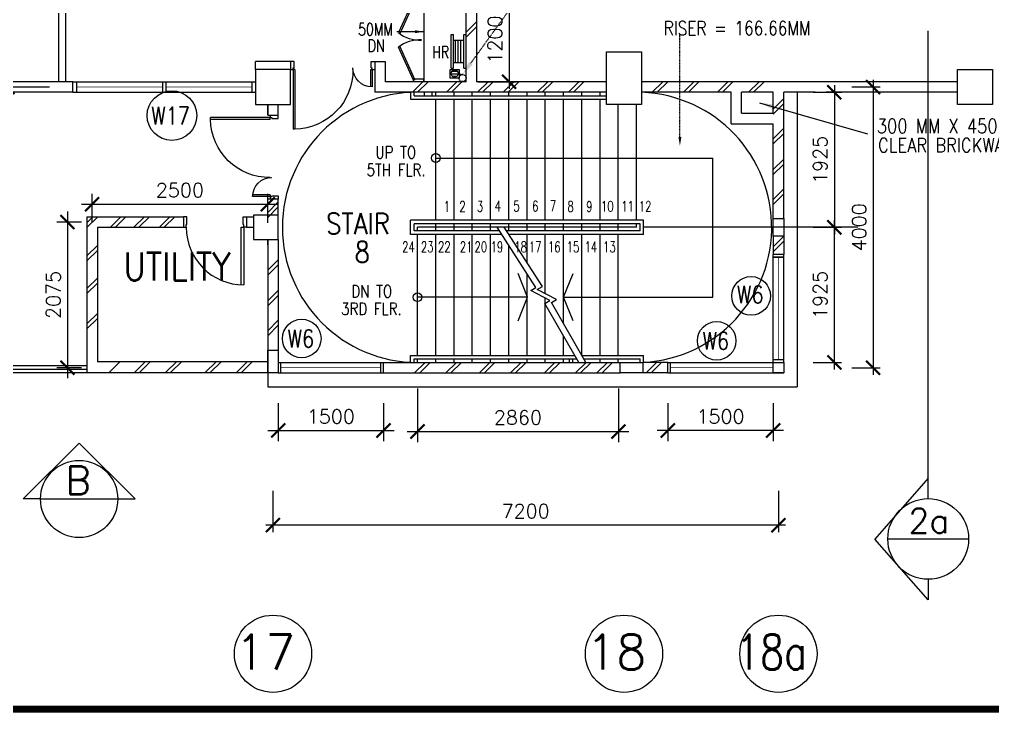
# Model space of a CAD drawing. Extents: x 2266480 to 2632177, y -858634 to -757244.
# Drawn here: x 2346908 to 2360769, y -847338 to -837462 of the extents above; entities that cross this region are included whole.
import ezdxf

# ---------------------------------------------------------------- set-up
doc = ezdxf.new("R2010")
doc.units = 0
doc.header["$LTSCALE"] = 10
doc.header["$MEASUREMENT"] = 0
doc.linetypes.add('DIVIDE', pattern=[1.25, 0.5, -0.25, 0, -0.25, 0, -0.25])
doc.layers.get('0').update_dxf_attribs({"linetype": 'CONTINUOUS'})
doc.layers.get('DEFPOINTS').update_dxf_attribs({"linetype": 'CONTINUOUS'})
for name, color, linetype in [('-FF', 240, 'CONTINUOUS'), ('AR', 7, 'CONTINUOUS'), ('AR1', 7, 'CONTINUOUS'), ('COL', 3, 'CONTINUOUS'), ('DIM', 7, 'CONTINUOUS'), ('DOOR', 5, 'CONTINUOUS'), ('DR', 7, 'CONTINUOUS'), ('extension', 1, 'CONTINUOUS'), ('FIT', 5, 'CONTINUOUS'), ('GRID-T', 7, 'CONTINUOUS'), ('H', 1, 'CONTINUOUS'), ('hatch', 7, 'CONTINUOUS'), ('partition', 7, 'CONTINUOUS'), ('PIPE', 5, 'DIVIDE'), ('PL', 5, 'CONTINUOUS'), ('rail', 1, 'CONTINUOUS'), ('SPEC', 7, 'CONTINUOUS'), ('stair', 7, 'CONTINUOUS'), ('T25', 7, 'CONTINUOUS'), ('T50', 4, 'CONTINUOUS'), ('TEX', 2, 'CONTINUOUS'), ('WALL', 2, 'CONTINUOUS'), ('WIN', 5, 'CONTINUOUS'), ('WIN-T', 7, 'CONTINUOUS'), ('WP', 50, 'DIVIDE')]:
    doc.layers.add(name, color=color, linetype=linetype)
doc.styles.add('ROMANS', font='romans')
doc.styles.get("Standard").update_dxf_attribs({"font": 'ROMANS.SHX'})
doc.dimstyles.get("Standard").update_dxf_attribs({"dimtxt": 0.18, "dimasz": 0.18, "dimexe": 0.18, "dimexo": 0.0625, "dimgap": 0.09, "dimtad": 0, "dimtih": 1, "dimtoh": 1, "dimdec": 4, "dimzin": 0, "dimdsep": 46, "dimtxsty": 'Standard', "dimcen": 0.09, "dimadec": 0, "dimazin": 0, "dimtfac": 1, "dimtdec": 4, "dimtofl": 0, "dimtmove": 0, "dimatfit": 3, "dimfxl": 1, "dimtolj": 1, "dimtzin": 0, "dimarcsym": 0})
doc.dimstyles.new('STANDARD$0', dxfattribs={"dimscale": 0, "dimtxt": 8, "dimasz": 6, "dimexe": 1, "dimexo": 1, "dimgap": 3, "dimtad": 1, "dimdec": 0, "dimlfac": -1, "dimrnd": 1, "dimzin": 0, "dimdsep": 46, "dimtxsty": 'Standard', "dimcen": 0, "dimclrd": 5, "dimclre": 250, "dimadec": 0, "dimazin": 0, "dimtfac": 1, "dimtdec": 4, "dimtofl": 0, "dimtmove": 0, "dimatfit": 3, "dimfxl": 1, "dimtolj": 1, "dimtzin": 0, "dimarcsym": 0})

# ---------------------------------------------------------------- blocks, each defined once
blk = doc.blocks.new('_ARCHTICK')
at = {"color": 0, "linetype": 'ByBlock', "const_width": 0.15}
blk.add_lwpolyline([(-0.5, -0.5), (0.5, 0.5)], dxfattribs=at)
blk = doc.blocks.new('*D170')
at = {"layer": 'DEFPOINTS', "color": 0, "transparency": 16777216}
for p in [(2358664, -838424), (2358664, -842424), (2359068, -842424)]:
    blk.add_point(p, dxfattribs=at)
at = {"layer": 'DIM', "color": 7, "lineweight": -2, "transparency": 16777216}
for p, q in [((2358764, -838424), (2359168, -838424)), ((2359068, -838324), (2359068, -842524)), ((2358764, -842424), (2359168, -842424))]:
    blk.add_line(p, q, dxfattribs=at)
at = {"layer": 'DIM', "color": 7, "lineweight": -2, "transparency": 16777216, "xscale": 200, "yscale": 200, "zscale": 200}
for p, rotation in [((2359068, -838424), 90), ((2359068, -842424), 270)]:
    blk.add_blockref('_ARCHTICK', p, dxfattribs=dict(at, rotation=rotation))
at = {"layer": 'DIM', "color": 7, "transparency": 16777216, "insert": (2358868, -840424), "char_height": 200, "attachment_point": 5, "rotation": 90, "style": 'ROMANS'}
blk.add_mtext('\\A1;4000', dxfattribs=at)
blk = doc.blocks.new('*D171')
at = {"layer": 'DEFPOINTS', "color": 0, "transparency": 16777216}
for p in [(2358112, -838499), (2358112, -840424), (2358516, -840424)]:
    blk.add_point(p, dxfattribs=at)
at = {"layer": 'DIM', "color": 7, "lineweight": -2, "transparency": 16777216}
for p, q in [((2358516, -838399), (2358516, -840524)), ((2358212, -838499), (2358616, -838499)), ((2358212, -840424), (2358616, -840424))]:
    blk.add_line(p, q, dxfattribs=at)
at = {"layer": 'DIM', "color": 7, "lineweight": -2, "transparency": 16777216, "xscale": 200, "yscale": 200, "zscale": 200}
for p, rotation in [((2358516, -838499), 90), ((2358516, -840424), 270)]:
    blk.add_blockref('_ARCHTICK', p, dxfattribs=dict(at, rotation=rotation))
at = {"layer": 'DIM', "color": 7, "transparency": 16777216, "insert": (2358316, -839462), "char_height": 200, "attachment_point": 5, "rotation": 90, "style": 'ROMANS'}
blk.add_mtext('\\A1;1925', dxfattribs=at)
blk = doc.blocks.new('*D172')
at = {"layer": 'DEFPOINTS', "color": 0, "transparency": 16777216}
for p in [(2358112, -840424), (2358516, -840424), (2358112, -842349)]:
    blk.add_point(p, dxfattribs=at)
at = {"layer": 'DIM', "color": 7, "lineweight": -2, "transparency": 16777216}
for p, q in [((2358516, -842449), (2358516, -840324)), ((2358212, -840424), (2358616, -840424)), ((2358212, -842349), (2358616, -842349))]:
    blk.add_line(p, q, dxfattribs=at)
at = {"layer": 'DIM', "color": 7, "lineweight": -2, "transparency": 16777216, "xscale": 200, "yscale": 200, "zscale": 200}
for p, rotation in [((2358516, -840424), 90), ((2358516, -842349), 270)]:
    blk.add_blockref('_ARCHTICK', p, dxfattribs=dict(at, rotation=rotation))
at = {"layer": 'DIM', "color": 7, "transparency": 16777216, "insert": (2358316, -841387), "char_height": 200, "attachment_point": 5, "rotation": 90, "style": 'ROMANS'}
blk.add_mtext('\\A1;1925', dxfattribs=at)
blk = doc.blocks.new('*D173')
at = {"layer": 'DEFPOINTS', "color": 0, "transparency": 16777216}
for p in [(2350519, -844077), (2357719, -844077), (2350519, -844668)]:
    blk.add_point(p, dxfattribs=at)
at = {"layer": 'DIM', "color": 7, "lineweight": -2, "transparency": 16777216}
for p, q in [((2350519, -844177), (2350519, -844768)), ((2357719, -844177), (2357719, -844768)), ((2357819, -844668), (2350419, -844668))]:
    blk.add_line(p, q, dxfattribs=at)
at = {"layer": 'DIM', "color": 7, "lineweight": -2, "transparency": 16777216, "xscale": 200, "yscale": 200, "zscale": 200}
for p, rotation in [((2350519, -844668), 180.0000000117561), ((2357719, -844668), 1.175611608061899e-08)]:
    blk.add_blockref('_ARCHTICK', p, dxfattribs=dict(at, rotation=rotation))
at = {"layer": 'DIM', "color": 7, "transparency": 16777216, "insert": (2354119, -844468), "char_height": 200, "attachment_point": 5, "rotation": 0, "style": 'ROMANS'}
blk.add_mtext('\\A1;7200', dxfattribs=at)
blk = doc.blocks.new('*D174')
at = {"layer": 'DEFPOINTS', "color": 0, "transparency": 16777216}
for p in [(2353342, -837149), (2353342, -838349), (2353882, -838349)]:
    blk.add_point(p, dxfattribs=at)
at = {"layer": 'DIM', "color": 7, "lineweight": -2, "transparency": 16777216}
for p, q in [((2353882, -837049), (2353882, -838449)), ((2353442, -837149), (2353982, -837149)), ((2353442, -838349), (2353982, -838349))]:
    blk.add_line(p, q, dxfattribs=at)
at = {"layer": 'DIM', "color": 7, "lineweight": -2, "transparency": 16777216, "xscale": 200, "yscale": 200, "zscale": 200}
for p, rotation in [((2353882, -837149), 90), ((2353882, -838349), 270)]:
    blk.add_blockref('_ARCHTICK', p, dxfattribs=dict(at, rotation=rotation))
at = {"layer": 'DIM', "color": 7, "transparency": 16777216, "insert": (2353682, -837749), "char_height": 200, "attachment_point": 5, "rotation": 90, "style": 'ROMANS'}
blk.add_mtext('\\A1;1200', dxfattribs=at)
blk = doc.blocks.new('D1200')
at = {"layer": 'DR', "color": 7}
for p, q in [((37, 115), (37, 965)), ((62, 115), (62, 965)), ((1138, 115), (1138, 364)), ((1163, 115), (1163, 365)), ((0, 115), (37, 115)), ((37, 115), (37, 90)), ((62, 115), (37, 115)), ((37, 90), (50, 90)), ((50, 90), (50, 0)), ((1138, 115), (1163, 115)), ((1150, 90), (1150, 0)), ((1150, 90), (1163, 90)), ((1163, 115), (1163, 90)), ((1163, 115), (1200, 115))]:
    blk.add_line(p, q, dxfattribs=at)
blk.add_arc((1163, 90), 275, 90, 180, dxfattribs=at)
at = {"layer": 'WIN', "color": 7}
for p, q in [((62, 965), (37, 965)), ((62, 965), (62, 965)), ((50, 0), (0, 0)), ((1150, 0), (1200, 0))]:
    blk.add_line(p, q, dxfattribs=at)
blk.add_arc((50, 125), 840, 359.3227, 89.147, dxfattribs=at)
blk = doc.blocks.new('*D183')
at = {"layer": 'DEFPOINTS', "color": 0, "transparency": 16777216}
for p in [(2352579, -842571), (2355439, -842571), (2355439, -843334)]:
    blk.add_point(p, dxfattribs=at)
at = {"layer": 'DIM', "color": 7, "lineweight": -2, "transparency": 16777216}
for p, q in [((2352579, -842721), (2352579, -843484)), ((2355439, -842721), (2355439, -843484)), ((2352429, -843334), (2355589, -843334))]:
    blk.add_line(p, q, dxfattribs=at)
at = {"layer": 'DIM', "color": 7, "lineweight": -2, "transparency": 16777216, "xscale": 200, "yscale": 200, "zscale": 200, "rotation": 180}
blk.add_blockref('_ARCHTICK', (2352579, -843334), dxfattribs=at)
at = {"layer": 'DIM', "color": 7, "lineweight": -2, "transparency": 16777216, "xscale": 200, "yscale": 200, "zscale": 200}
blk.add_blockref('_ARCHTICK', (2355439, -843334), dxfattribs=at)
at = {"layer": 'DIM', "color": 7, "transparency": 16777216, "insert": (2354009, -843134), "char_height": 200, "attachment_point": 5, "style": 'ROMANS'}
blk.add_mtext('\\A1;2860', dxfattribs=at)
blk = doc.blocks.new('*D184')
at = {"layer": 'DEFPOINTS', "color": 0, "transparency": 16777216}
for p in [(2350594, -842778), (2352094, -842778), (2352094, -843319)]:
    blk.add_point(p, dxfattribs=at)
at = {"layer": 'WIN', "color": 7, "lineweight": -2, "transparency": 16777216}
for p, q in [((2350594, -842928), (2350594, -843469)), ((2352094, -842928), (2352094, -843469)), ((2350444, -843319), (2352244, -843319))]:
    blk.add_line(p, q, dxfattribs=at)
at = {"layer": 'WIN', "color": 7, "lineweight": -2, "transparency": 16777216, "xscale": 200, "yscale": 200, "zscale": 200, "rotation": 180}
blk.add_blockref('_ARCHTICK', (2350594, -843319), dxfattribs=at)
at = {"layer": 'WIN', "color": 7, "lineweight": -2, "transparency": 16777216, "xscale": 200, "yscale": 200, "zscale": 200}
blk.add_blockref('_ARCHTICK', (2352094, -843319), dxfattribs=at)
at = {"layer": 'WIN', "color": 7, "transparency": 16777216, "insert": (2351344, -843119), "char_height": 200, "attachment_point": 5, "style": 'ROMANS'}
blk.add_mtext('\\A1;1500', dxfattribs=at)
blk = doc.blocks.new('*D185')
at = {"layer": 'DEFPOINTS', "color": 0, "transparency": 16777216}
for p in [(2356144, -842778), (2357644, -842778), (2356144, -843319)]:
    blk.add_point(p, dxfattribs=at)
at = {"layer": 'WIN', "color": 7, "lineweight": -2, "transparency": 16777216}
for p, q in [((2356144, -842928), (2356144, -843469)), ((2357644, -842928), (2357644, -843469)), ((2357794, -843319), (2355994, -843319))]:
    blk.add_line(p, q, dxfattribs=at)
at = {"layer": 'WIN', "color": 7, "lineweight": -2, "transparency": 16777216, "xscale": 200, "yscale": 200, "zscale": 200, "rotation": 180}
blk.add_blockref('_ARCHTICK', (2356144, -843319), dxfattribs=at)
at = {"layer": 'WIN', "color": 7, "lineweight": -2, "transparency": 16777216, "xscale": 200, "yscale": 200, "zscale": 200}
blk.add_blockref('_ARCHTICK', (2357644, -843319), dxfattribs=at)
at = {"layer": 'WIN', "color": 7, "transparency": 16777216, "insert": (2356894, -843119), "char_height": 200, "attachment_point": 5, "style": 'ROMANS'}
blk.add_mtext('\\A1;1500', dxfattribs=at)
blk = doc.blocks.new('*D495')
at = {"layer": 'DEFPOINTS', "color": 0, "transparency": 16777216}
for p in [(2350444, -840096), (2347944, -840512), (2350444, -840512)]:
    blk.add_point(p, dxfattribs=at)
at = {"layer": 'DIM', "color": 7, "lineweight": -2, "transparency": 16777216}
for p, q in [((2347944, -840362), (2347944, -839946)), ((2350444, -840362), (2350444, -839946)), ((2347794, -840096), (2350594, -840096))]:
    blk.add_line(p, q, dxfattribs=at)
at = {"layer": 'DIM', "color": 7, "lineweight": -2, "transparency": 16777216, "xscale": 200, "yscale": 200, "zscale": 200, "rotation": 180}
blk.add_blockref('_ARCHTICK', (2347944, -840096), dxfattribs=at)
at = {"layer": 'DIM', "color": 7, "lineweight": -2, "transparency": 16777216, "xscale": 200, "yscale": 200, "zscale": 200}
blk.add_blockref('_ARCHTICK', (2350444, -840096), dxfattribs=at)
at = {"layer": 'DIM', "color": 7, "transparency": 16777216, "insert": (2349194, -839896), "char_height": 200, "attachment_point": 5, "style": 'ROMANS'}
blk.add_mtext('\\A1;2500', dxfattribs=at)
blk = doc.blocks.new('*D496')
at = {"layer": 'DEFPOINTS', "color": 0, "transparency": 16777216}
for p in [(2347944, -840349), (2347591, -842424), (2347944, -842424)]:
    blk.add_point(p, dxfattribs=at)
at = {"layer": 'DIM', "color": 7, "lineweight": -2, "transparency": 16777216}
for p, q in [((2347591, -840199), (2347591, -842574)), ((2347794, -840349), (2347441, -840349)), ((2347794, -842424), (2347441, -842424))]:
    blk.add_line(p, q, dxfattribs=at)
at = {"layer": 'DIM', "color": 7, "lineweight": -2, "transparency": 16777216, "xscale": 200, "yscale": 200, "zscale": 200}
for p, rotation in [((2347591, -840349), 90), ((2347591, -842424), 270)]:
    blk.add_blockref('_ARCHTICK', p, dxfattribs=dict(at, rotation=rotation))
at = {"layer": 'DIM', "color": 7, "transparency": 16777216, "insert": (2347391, -841387), "char_height": 200, "attachment_point": 5, "rotation": 90, "style": 'ROMANS'}
blk.add_mtext('\\A1;2075', dxfattribs=at)
blk = doc.blocks.new('DR-900-B')
at = {"layer": 'DR'}
for p, q in [((0, 900), (-150, 900)), ((-150, 900), (-150, 860)), ((-150, 860), (-110, 860)), ((-110, 860), (-110, 850)), ((-110, 850), (0, 850)), ((0, 850), (0, 900)), ((-150, 40), (-970, 40)), ((-969, 80), (-150, 80)), ((-150, 80), (-150, 40)), ((-150, 40), (-110, 40)), ((-150, 0), (-150, 40)), ((0, 0), (-150, 0)), ((-110, 50), (0, 50)), ((-110, 40), (-110, 50)), ((0, 50), (0, 0))]:
    blk.add_line(p, q, dxfattribs=at)
blk.add_arc((-150, 40), 820, 90, 180, dxfattribs=at)
blk = doc.blocks.new('100FT')
at = {"layer": 'PIPE', "linetype": 'Continuous'}
blk.add_circle((0, 0), 50, dxfattribs=at)
at = {"layer": 'WP', "linetype": 'Continuous'}
for p, q in [((-37, 34), (37, 34)), ((-50, -3), (50, -3)), ((-34, -37), (34, -37))]:
    blk.add_line(p, q, dxfattribs=at)
blk = doc.blocks.new('A$C7CE3714C')
at = {"layer": 'FIT'}
blk.add_lwpolyline([(0, 0), (126, 0), (126, 126), (0, 126)], close=True, dxfattribs=at)
at = {"layer": 'FIT', "xscale": -1}
blk.add_blockref('100FT', (63, 66), dxfattribs=at)
blk = doc.blocks.new('*D567')
at = {"layer": 'DEFPOINTS', "color": 0, "transparency": 16777216}
for p in [(2347488, -835924), (2346738, -838425), (2347488, -838425)]:
    blk.add_point(p, dxfattribs=at)
at = {"layer": 'partition', "color": 7, "lineweight": -2, "transparency": 16777216}
for p, q in [((2346738, -835774), (2346738, -838575)), ((2347338, -835924), (2346588, -835924)), ((2347338, -838425), (2346588, -838425))]:
    blk.add_line(p, q, dxfattribs=at)
at = {"layer": 'partition', "color": 7, "lineweight": -2, "transparency": 16777216, "xscale": 200, "yscale": 200, "zscale": 200}
for p, rotation in [((2346738, -835924), 90), ((2346738, -838425), 270)]:
    blk.add_blockref('_ARCHTICK', p, dxfattribs=dict(at, rotation=rotation))
at = {"layer": 'partition', "color": 7, "transparency": 16777216, "insert": (2346538, -837175), "char_height": 200, "attachment_point": 5, "rotation": 90, "style": 'ROMANS'}
blk.add_mtext('\\A1;2500', dxfattribs=at)

msp = doc.modelspace()

# ---------------------------------------------------------------- linework, layer by layer
at = {"layer": '-FF', "color": 0}
msp.add_line((2352669.4, -837154.1), (2352669.4, -838349.1), dxfattribs=at)
at = {"color": 0}
msp.add_line((2347944.4, -842499.1), (2345326.4, -842499.1), dxfattribs=at)
at = {"layer": 'AR', "color": 0}
for p, q in [((2359853, -843993.8), (2359853, -837623.6)), ((2346961.6, -844294.6), (2347758.5, -843497.7)), ((2348555.5, -844294.6), (2347758.5, -843497.7)), ((2359853, -843999), (2359090.7, -844866.5)), ((2359853, -844288.9), (2359853, -843999)), ((2347208.5, -844294.6), (2346961.6, -844294.6)), ((2347208.5, -844294.6), (2348308.5, -844294.6)), ((2348308.5, -844294.6), (2348555.5, -844294.6)), ((2359853, -845734), (2359090.7, -844866.5)), ((2359278, -844863.9), (2360428, -844863.9)), ((2359853, -845438.9), (2359853, -845734))]:
    msp.add_line(p, q, dxfattribs=at)
for centre, radius in [((2347758.5, -844294.6), 550), ((2359853, -844863.9), 575)]:
    msp.add_circle(centre, radius, dxfattribs=at)
at = {"layer": 'COL', "color": 0}
for p, q in [((2355269.4, -838674.1), (2355269.4, -838174.1)), ((2355769.4, -838174.1), (2355769.4, -838674.1)), ((2355769.4, -838674.1), (2355269.4, -838674.1))]:
    msp.add_line(p, q, dxfattribs=at)
for points in [[(2355769.4, -837924.1), (2355769.4, -838674.1), (2355269.4, -838674.1), (2355269.4, -837924.1)], [(2350769.4, -838174.1), (2350269.4, -838174.1), (2350269.4, -838674.1), (2350769.4, -838674.1)], [(2350769.4, -838174.1), (2350269.4, -838174.1), (2350269.4, -838674.1), (2350769.4, -838674.1)], [(2360269.4, -838174.1), (2360769.4, -838174.1), (2360769.4, -838674.1), (2360269.4, -838674.1)], [(2350594.4, -840249.1), (2350244.4, -840249.1), (2350244.4, -840599.1), (2350594.4, -840599.1)], [(2350594.4, -840249.1), (2350244.4, -840249.1), (2350244.4, -840599.1), (2350594.4, -840599.1)], [(2357644.4, -840299.1), (2357794.4, -840299.1), (2357794.4, -840549.1), (2357644.4, -840549.1)], [(2350444.4, -842174.1), (2350594.4, -842174.1), (2350594.4, -842499.1), (2350444.4, -842499.1)], [(2355463.6, -842499.1), (2355463.6, -842349.1), (2355788.6, -842349.1), (2355788.6, -842499.1)]]:
    msp.add_lwpolyline(points, close=True, dxfattribs=at)
at = {"layer": 'DIM', "color": 0}
for p, q in [((2353057.1, -837676.4), (2353089.1, -837676.4)), ((2353089.1, -837756.4), (2353237.4, -837756.4)), ((2353237.4, -837676.4), (2353269.4, -837676.4)), ((2353057.1, -838156.4), (2353089.1, -838156.4)), ((2353089.1, -838076.4), (2353237.4, -838076.4)), ((2353237.4, -838156.4), (2353269.4, -838156.4))]:
    msp.add_line(p, q, dxfattribs=at)
at = {"layer": 'DOOR', "color": 0}
for p, q in [((2352519.4, -837179.1), (2352306.1, -837650.1)), ((2352540.2, -837193), (2352326.3, -837665)), ((2352519.4, -838329.1), (2352306.1, -837858.2)), ((2352540.2, -838315.3), (2352326.3, -837843.3)), ((2352540.2, -838305.2), (2352519.4, -838319.1)), ((2352519.4, -838319.1), (2352544.4, -838319.1)), ((2352519.4, -838344.1), (2352519.4, -838319.1)), ((2352544.4, -838319.1), (2352544.4, -838306.1)), ((2352544.4, -838306.1), (2352669.4, -838306.1)), ((2352669.4, -838344.1), (2352669.4, -838306.1))]:
    msp.add_line(p, q, dxfattribs=at)
for centre, start, end in [((2352613.1, -837256.8), 232.03455, 272.4491), ((2352613.1, -838251.5), 87.5509, 127.96545)]:
    msp.add_arc(centre, 499, start, end, dxfattribs=at)
at = {"layer": 'DR', "color": 0}
msp.add_line((2352669.4, -837636.5), (2352285, -837636.5), dxfattribs=at)
at = {"layer": 'extension', "color": 0}
for p, q in [((2357988.6, -838499.1), (2357988.6, -842699.1)), ((2350444.4, -842499.1), (2350444.4, -842699.1)), ((2350444.4, -842699.1), (2357988.6, -842699.1))]:
    msp.add_line(p, q, dxfattribs=at)
at = {"layer": 'GRID-T', "color": 0}
for centre in [(2350519.4, -846500.7), (2355519.4, -846500.7), (2357719.4, -846500.7)]:
    msp.add_circle(centre, 550, dxfattribs=at)
at = {"layer": 'H', "color": 0}
for p, q in [((2350594.4, -840063.1), (2350444.4, -840213.1)), ((2350594.4, -840133.8), (2350444.4, -840283.8)), ((2347953.6, -840274.1), (2347869.4, -840358.3)), ((2348024.3, -840274.1), (2347874.3, -840424.1)), ((2348354.5, -840274.1), (2348204.5, -840424.1)), ((2348425.2, -840274.1), (2348275.2, -840424.1)), ((2348689.6, -840274.1), (2348539.6, -840424.1)), ((2348760.3, -840274.1), (2348610.3, -840424.1)), ((2349051.1, -840274.1), (2348901.1, -840424.1)), ((2349121.8, -840274.1), (2348971.8, -840424.1)), ((2348019.4, -840681.4), (2347869.4, -840831.4)), ((2348019.4, -840752.1), (2347869.4, -840902.1)), ((2348019.4, -841147.7), (2347869.4, -841297.7)), ((2348019.4, -841218.4), (2347869.4, -841368.4)), ((2348019.4, -841650.4), (2347869.4, -841800.4)), ((2348019.4, -841721.1), (2347869.4, -841871.1))]:
    msp.add_line(p, q, dxfattribs=at)
at = {"layer": 'hatch', "color": 0}
for p, q in [((2353269.4, -837644.1), (2353419.4, -837494.1)), ((2353269.4, -837715.7), (2353419.4, -837565.7)), ((2352506.2, -838499.1), (2352656.2, -838349.1)), ((2352577.9, -838499.1), (2352727.9, -838349.1)), ((2352989.4, -838499.1), (2353139.4, -838349.1)), ((2353061, -838499.1), (2353211, -838349.1)), ((2353433.2, -838499.1), (2353583.2, -838349.1)), ((2353504.9, -838499.1), (2353654.9, -838349.1)), ((2353799.8, -838499.1), (2353949.8, -838349.1)), ((2353871.4, -838499.1), (2354021.4, -838349.1)), ((2354282.9, -838499.1), (2354432.9, -838349.1)), ((2354354.6, -838499.1), (2354504.6, -838349.1)), ((2354726.8, -838499.1), (2354876.8, -838349.1)), ((2354798.4, -838499.1), (2354948.4, -838349.1)), ((2355922.5, -838499.1), (2356072.5, -838349.1)), ((2355994.1, -838499.1), (2356144.1, -838349.1)), ((2356366.3, -838499.1), (2356516.3, -838349.1)), ((2356437.9, -838499.1), (2356587.9, -838349.1)), ((2356849.5, -838499.1), (2356999.5, -838349.1)), ((2356921.1, -838499.1), (2357071.1, -838349.1)), ((2357293.3, -838499.1), (2357443.3, -838349.1)), ((2357364.9, -838499.1), (2357514.9, -838349.1)), ((2357644.4, -838738.5), (2357794.4, -838588.5)), ((2357644.4, -838810.1), (2357794.4, -838660.1)), ((2357644.4, -839163.5), (2357794.4, -839013.5)), ((2357644.4, -839235.1), (2357794.4, -839085.1)), ((2357644.4, -839601.1), (2357794.4, -839451.1)), ((2357644.4, -839672.7), (2357794.4, -839522.7)), ((2357644.4, -840026.1), (2357794.4, -839876.1)), ((2357644.4, -840097.7), (2357794.4, -839947.7)), ((2357644.4, -840701.5), (2357794.4, -840551.5)), ((2357644.4, -840773.1), (2357794.4, -840623.1)), ((2350444.4, -841035.8), (2350594.4, -840885.8)), ((2350444.4, -841107.5), (2350594.4, -840957.5)), ((2350444.4, -841473.5), (2350594.4, -841323.5)), ((2350444.4, -841545.1), (2350594.4, -841395.1)), ((2350444.4, -841898.5), (2350594.4, -841748.5)), ((2350444.4, -841970.1), (2350594.4, -841820.1)), ((2348188.6, -842489.1), (2348338.6, -842339.1)), ((2348549.9, -842489.1), (2348699.9, -842339.1)), ((2348621.6, -842489.1), (2348771.6, -842339.1)), ((2348993.8, -842489.1), (2349143.8, -842339.1)), ((2349065.4, -842489.1), (2349215.4, -842339.1)), ((2349559.8, -842489.1), (2349709.8, -842339.1)), ((2349631.4, -842489.1), (2349781.4, -842339.1)), ((2350003.6, -842489.1), (2350153.6, -842339.1)), ((2350075.2, -842489.1), (2350225.2, -842339.1)), ((2352537.7, -842499.1), (2352687.7, -842349.1)), ((2352609.4, -842499.1), (2352759.4, -842349.1)), ((2352981.6, -842499.1), (2353131.6, -842349.1)), ((2353053.2, -842499.1), (2353203.2, -842349.1)), ((2353459.7, -842499.1), (2353609.7, -842349.1)), ((2353531.4, -842499.1), (2353681.4, -842349.1)), ((2353903.6, -842499.1), (2354053.6, -842349.1)), ((2353975.2, -842499.1), (2354125.2, -842349.1)), ((2354386.7, -842499.1), (2354536.7, -842349.1)), ((2354458.4, -842499.1), (2354608.4, -842349.1)), ((2354830.6, -842499.1), (2354980.6, -842349.1)), ((2354902.2, -842499.1), (2355052.2, -842349.1)), ((2355134.7, -842499.1), (2355284.7, -842349.1)), ((2355206.4, -842499.1), (2355356.4, -842349.1)), ((2355834.5, -842499.1), (2355984.5, -842349.1)), ((2355906.2, -842499.1), (2356056.2, -842349.1))]:
    msp.add_line(p, q, dxfattribs=at)
msp.add_solid([(2352544.4, -837657.3), (2352544.4, -837615.7), (2352669.4, -837636.5)], dxfattribs=at)
at = {"layer": 'partition', "color": 0}
for p, q in [((2347469.4, -838349.1), (2347469.4, -837022.2)), ((2347569.4, -838349.1), (2347569.4, -837022.2)), ((2347669.4, -838499.1), (2347669.4, -838349.1))]:
    msp.add_line(p, q, dxfattribs=at)
at = {"layer": 'PL', "color": 0, "ltscale": 2, "const_width": 100}
msp.add_lwpolyline([(2337081.9, -847288.2), (2408097.1, -847288.2), (2408097.1, -757293.9), (2337081.9, -757293.9)], close=True, dxfattribs=at)
at = {"layer": 'rail', "color": 0}
for p, q in [((2347869.4, -842449.1), (2345394.4, -842449.1)), ((2347869.4, -842399.1), (2345444.4, -842399.1))]:
    msp.add_line(p, q, dxfattribs=at)
at = {"layer": 'stair', "color": 0}
for p, q in [((2352478.6, -838499.1), (2352478.6, -838599.1)), ((2352528.6, -838549.1), (2352528.6, -838499.1)), ((2352528.6, -838549.1), (2355269.4, -838549.1)), ((2352678.6, -838549.1), (2352678.6, -838499.1)), ((2352789.4, -838549.1), (2352789.4, -838499.1)), ((2352789.4, -838549.1), (2355269.4, -838549.1)), ((2352838.6, -838549.1), (2352838.6, -838499.1)), ((2353098.6, -838549.1), (2353098.6, -838499.1)), ((2353358.6, -838549.1), (2353358.6, -838499.1)), ((2353618.6, -838549.1), (2353618.6, -838499.1)), ((2353878.6, -838549.1), (2353878.6, -838499.1)), ((2354138.6, -838549.1), (2354138.6, -838499.1)), ((2354398.6, -838549.1), (2354398.6, -838499.1)), ((2354658.6, -838549.1), (2354658.6, -838499.1)), ((2354918.6, -838549.1), (2354918.6, -838499.1)), ((2355178.6, -838549.1), (2355178.6, -838499.1)), ((2352478.6, -838599.1), (2355269.4, -838599.1)), ((2352838.6, -840324.1), (2352838.6, -838599.1)), ((2353098.6, -840324.1), (2353098.6, -838599.1)), ((2353358.6, -840324.1), (2353358.6, -838599.1)), ((2353618.6, -840324.1), (2353618.6, -838599.1)), ((2353878.6, -840324.1), (2353878.6, -838599.1)), ((2354138.6, -840324.1), (2354138.6, -838599.1)), ((2354398.6, -840324.1), (2354398.6, -838599.1)), ((2354658.6, -840324.1), (2354658.6, -838599.1)), ((2354918.6, -840324.1), (2354918.6, -838599.1)), ((2355178.6, -840324.1), (2355178.6, -838599.1)), ((2355438.6, -840324.1), (2355438.6, -838674.1)), ((2355698.6, -840324.1), (2355698.6, -838674.1)), ((2352838.6, -839436.6), (2356786.2, -839436.6)), ((2356786.2, -841420.7), (2356786.2, -839436.6)), ((2355798.6, -840324.1), (2352478.6, -840324.1)), ((2352478.6, -840524.1), (2352478.6, -840324.1)), ((2355748.6, -840374.1), (2352528.6, -840374.1)), ((2352528.6, -840474.1), (2352528.6, -840374.1)), ((2352838.6, -840424.1), (2352838.6, -840374.1)), ((2353098.6, -840424.1), (2353098.6, -840374.1)), ((2353358.6, -840424.1), (2353358.6, -840374.1)), ((2353358.6, -840424.1), (2353358.6, -840374.1)), ((2353618.6, -840424.1), (2353618.6, -840374.1)), ((2353618.6, -840424.1), (2353618.6, -840374.1)), ((2353878.6, -840474.1), (2353878.6, -840374.1)), ((2354138.6, -840424.1), (2354138.6, -840374.1)), ((2354398.6, -840424.1), (2354398.6, -840374.1)), ((2354658.6, -840424.1), (2354658.6, -840374.1)), ((2354918.6, -840424.1), (2354918.6, -840374.1)), ((2355178.6, -840424.1), (2355178.6, -840374.1)), ((2355438.6, -840424.1), (2355438.6, -840374.1)), ((2355698.6, -840424.1), (2355698.6, -840374.1)), ((2355748.6, -840474.1), (2355748.6, -840374.1)), ((2355798.6, -840524.1), (2355798.6, -840324.1)), ((2353780.7, -840524.1), (2352478.6, -840524.1)), ((2353748.8, -840474.1), (2352528.6, -840474.1)), ((2355698.6, -840424.1), (2352578.6, -840424.1)), ((2352578.6, -840474.1), (2352578.6, -840424.1)), ((2352578.6, -842249.1), (2352578.6, -840524.1)), ((2352838.6, -840474.1), (2352838.6, -840424.1)), ((2352838.6, -842249.1), (2352838.6, -840524.1)), ((2353098.6, -840474.1), (2353098.6, -840424.1)), ((2353098.6, -842249.1), (2353098.6, -840524.1)), ((2353358.6, -840474.1), (2353358.6, -840424.1)), ((2353358.6, -842249.1), (2353358.6, -840524.1)), ((2353618.6, -840474.1), (2353618.6, -840424.1)), ((2353618.6, -842249.1), (2353618.6, -840524.1)), ((2355748.6, -840474.1), (2353849.4, -840474.1)), ((2353874.4, -840474.1), (2353876.4, -840474.1)), ((2355798.6, -840524.1), (2353881.3, -840524.1)), ((2355798.6, -840524.1), (2353881.3, -840524.1)), ((2355698.6, -840424.1), (2353899.3, -840424.1)), ((2354138.6, -840474.1), (2354138.6, -840424.1)), ((2354138.6, -840474.1), (2354138.6, -840428.5)), ((2354138.6, -840926.8), (2354138.6, -840524.1)), ((2354398.6, -840474.1), (2354398.6, -840424.1)), ((2354398.6, -840474.1), (2354398.6, -840424.1)), ((2354398.6, -841369.1), (2354398.6, -840524.1)), ((2354658.6, -840474.1), (2354658.6, -840424.1)), ((2354658.6, -840474.1), (2354658.6, -840424.1)), ((2354658.6, -841796.3), (2354658.6, -840524.1)), ((2354918.6, -840474.1), (2354918.6, -840424.1)), ((2354918.6, -840474.1), (2354918.6, -840424.1)), ((2354918.6, -842249.1), (2354918.6, -840524.1)), ((2355178.6, -840474.1), (2355178.6, -840424.1)), ((2355178.6, -840474.1), (2355178.6, -840424.1)), ((2355178.6, -842249.1), (2355178.6, -840524.1)), ((2355438.6, -840474.1), (2355438.6, -840424.1)), ((2355438.6, -840474.1), (2355438.6, -840424.1)), ((2355438.6, -842249.1), (2355438.6, -840524.1)), ((2358852.4, -840424.1), (2355798.6, -840424.1)), ((2353878.6, -842249.1), (2353878.6, -840677.7)), ((2354138.6, -842249.1), (2354138.6, -841085.2)), ((2354147, -841420.7), (2352578.6, -841420.7)), ((2354398.6, -842249.1), (2354398.6, -841431.2)), ((2354658.6, -841420.7), (2356786.2, -841420.7)), ((2354658.6, -842249.1), (2354658.6, -841972.1)), ((2352478.6, -842249.1), (2354816.9, -842249.1)), ((2352478.6, -842349.1), (2352478.6, -842249.1)), ((2352528.6, -842299.1), (2354845.5, -842299.1)), ((2352528.6, -842349.1), (2352528.6, -842299.1)), ((2352578.6, -842349.1), (2352578.6, -842299.1)), ((2352838.6, -842349.1), (2352838.6, -842299.1)), ((2353098.6, -842349.1), (2353098.6, -842299.1)), ((2353358.6, -842349.1), (2353358.6, -842299.1)), ((2353618.6, -842349.1), (2353618.6, -842299.1)), ((2353878.6, -842349.1), (2353878.6, -842299.1)), ((2354138.6, -842349.1), (2354138.6, -842299.1)), ((2354398.6, -842349.1), (2354398.6, -842299.1)), ((2354658.6, -842349.1), (2354658.6, -842299.1)), ((2354737, -842299.1), (2354737, -842349.1)), ((2354787, -842299.1), (2354787, -842349.1)), ((2354917.5, -842249.1), (2355798.6, -842249.1)), ((2354946.1, -842299.1), (2355748.6, -842299.1)), ((2355178.6, -842349.1), (2355178.6, -842299.1)), ((2355438.6, -842349.1), (2355438.6, -842299.1)), ((2355748.6, -842349.1), (2355748.6, -842299.1)), ((2355748.6, -842349.1), (2355748.6, -842299.1)), ((2355798.6, -842349.1), (2355798.6, -842249.1))]:
    msp.add_line(p, q, dxfattribs=at)
for points in [[(2354874.1, -842349.1), (2354392.9, -841507.2), (2354465.1, -841466), (2354191.6, -841322.8), (2354263.8, -841281.5), (2353714.1, -840419.8)], [(2354974.6, -842349.1), (2354485.7, -841493.8), (2354558, -841452.6), (2354284.5, -841309.4), (2354356.7, -841268.1), (2353814.6, -840419.8)], [(2354012.2, -841757.8), (2354147, -841420.7), (2354012.2, -841083.6)], [(2354793.4, -841757.8), (2354658.6, -841420.7), (2354793.4, -841083.6)]]:
    msp.add_lwpolyline(points, dxfattribs=at)
for centre in [(2352838.6, -839436.6), (2352578.6, -841420.7)]:
    msp.add_circle(centre, 62.5, dxfattribs=at)
for centre, start, end in [((2352578.6, -840424.1), 90, 270), ((2355698.6, -840424.1), 270, 87.89247)]:
    msp.add_arc(centre, 1925, start, end, dxfattribs=at)
at = {"layer": 'WALL', "color": 0}
for p, q in [((2353419.4, -835274.1), (2353419.4, -838349.1)), ((2353269.4, -838349.1), (2353269.4, -837149.1)), ((2353057.1, -838156.4), (2353057.1, -837676.4)), ((2353089.1, -838156.4), (2353089.1, -837676.4)), ((2353117.4, -838076.4), (2353117.4, -837756.4)), ((2353157.4, -838076.4), (2353157.4, -837756.4)), ((2353197.4, -838076.4), (2353197.4, -837756.4)), ((2353237.4, -838156.4), (2353237.4, -837676.4)), ((2350769.4, -838059.1), (2350769.4, -838174.1)), ((2351969.4, -838059.1), (2351969.4, -838499.1)), ((2351969.4, -838059.1), (2352119.4, -838059.1)), ((2352119.4, -838059.1), (2352119.4, -838349.1)), ((2347669.4, -838349.1), (2345769.4, -838349.1)), ((2353269.4, -838349.1), (2352119.4, -838349.1)), ((2355269.4, -838349.1), (2353419.4, -838349.1)), ((2357813.6, -838349.1), (2355769.4, -838349.1)), ((2360269.4, -838349.1), (2355769.4, -838349.1)), ((2347669.4, -838499.1), (2345769.4, -838499.1)), ((2355269.4, -838499.1), (2351969.4, -838499.1)), ((2357044.4, -838499.1), (2355769.4, -838499.1)), ((2357044.4, -838949.1), (2357044.4, -838499.1)), ((2357644.4, -838499.1), (2357194.4, -838499.1)), ((2357194.4, -838799.1), (2357194.4, -838499.1)), ((2357644.4, -838799.1), (2357644.4, -838499.1)), ((2357794.4, -840299.1), (2357794.4, -838499.1)), ((2358244.4, -838499.1), (2357794.4, -838499.1)), ((2360269.4, -838499.1), (2358394.4, -838499.1)), ((2350444.4, -838674.1), (2350444.4, -838824.1)), ((2350444.4, -838824.1), (2350444.4, -838674.1)), ((2350594.4, -838824.1), (2350594.4, -838674.1)), ((2350444.4, -838824.1), (2350594.4, -838824.1)), ((2357194.4, -838799.1), (2357644.4, -838799.1)), ((2357044.4, -838949.1), (2357644.4, -838949.1)), ((2357644.4, -840299.1), (2357644.4, -838949.1)), ((2350594.4, -840024.1), (2350444.4, -840024.1)), ((2350444.4, -840249.1), (2350444.4, -840024.1)), ((2350594.4, -840324.1), (2350594.4, -840024.1)), ((2347869.4, -840274.1), (2347869.4, -842499.1)), ((2347869.4, -840274.1), (2349244.4, -840274.1)), ((2350144.4, -840274.1), (2350244.4, -840274.1)), ((2348019.4, -840424.1), (2348019.4, -842339.1)), ((2348019.4, -840424.1), (2349244.4, -840424.1)), ((2350144.4, -840424.1), (2350244.4, -840424.1)), ((2350444.4, -840674.1), (2350444.4, -840599.1)), ((2350444.4, -840599.1), (2350444.4, -842499.1)), ((2350594.4, -840599.1), (2350594.4, -842499.1)), ((2357644.4, -840549.1), (2357644.4, -840811.1)), ((2357794.4, -840549.1), (2357794.4, -840811.1)), ((2357794.4, -840811.1), (2357644.4, -840811.1)), ((2350444.4, -842339.1), (2348019.4, -842339.1)), ((2352094.4, -842349.1), (2355463.6, -842349.1)), ((2352094.4, -842499.1), (2352094.4, -842349.1)), ((2356144.4, -842349.1), (2355788.6, -842349.1)), ((2356144.4, -842499.1), (2356144.4, -842349.1)), ((2350444.4, -842499.1), (2347869.4, -842499.1)), ((2350594.4, -842499.1), (2350444.4, -842499.1)), ((2352094.4, -842499.1), (2355463.6, -842499.1)), ((2356144.4, -842499.1), (2355788.6, -842499.1))]:
    msp.add_line(p, q, dxfattribs=at)
for points in [[(2350769.4, -838059.1), (2350269.4, -838059.1)], [(2350269.4, -838174.1), (2350269.4, -838059.1)], [(2360769.4, -838499.1), (2360769.4, -838674.1), (2360269.4, -838674.1), (2360269.4, -838499.1)]]:
    msp.add_lwpolyline(points, dxfattribs=at)
at = {"layer": 'WIN', "color": 0}
for p, q in [((2347669.4, -838349.1), (2350269.4, -838349.1)), ((2347719.4, -838349.1), (2347719.4, -838499.1)), ((2348944.4, -838349.1), (2348944.4, -838499.1)), ((2348994.4, -838349.1), (2348994.4, -838499.1)), ((2350219.4, -838349.1), (2350219.4, -838499.1)), ((2347669.4, -838499.1), (2350269.4, -838499.1)), ((2357644.4, -842349.1), (2357644.4, -840811.1)), ((2357794.4, -842349.1), (2357794.4, -840811.1)), ((2357794.4, -840849.1), (2357644.4, -840849.1)), ((2357644.4, -840849.1), (2357794.4, -840849.1)), ((2357794.4, -842311.1), (2357644.4, -842311.1)), ((2350594.4, -842349.1), (2352094.4, -842349.1)), ((2350632.4, -842499.1), (2350632.4, -842349.1)), ((2352056.4, -842499.1), (2352056.4, -842349.1)), ((2356144.4, -842349.1), (2357644.4, -842349.1)), ((2356182.4, -842499.1), (2356182.4, -842349.1)), ((2350594.4, -842499.1), (2352094.4, -842499.1)), ((2356144.4, -842499.1), (2357794.4, -842499.1))]:
    msp.add_line(p, q, dxfattribs=at)
at = {"layer": 'WIN', "color": 0, "const_width": 10, "flags": 128}
for points in [[(2347719.4, -838424.1), (2348944.4, -838424.1)], [(2348994.4, -838424.1), (2350219.4, -838424.1)], [(2357719.4, -842311.1), (2357719.4, -840849.1)], [(2350632.4, -842424.1), (2352056.4, -842424.1)], [(2356182.4, -842424.1), (2357644.4, -842424.1)]]:
    msp.add_lwpolyline(points, dxfattribs=at)
at = {"layer": 'WIN', "color": 0}
msp.add_lwpolyline([(2357644.4, -842349.1), (2357794.4, -842349.1), (2357794.4, -842499.1), (2357644.4, -842499.1)], close=True, dxfattribs=at)
at = {"layer": 'WIN-T', "color": 0}
for centre, radius in [((2349079.6, -838832.2), 353.2), ((2357330.4, -841401.1), 275), ((2350929.3, -842008.9), 275), ((2356839.6, -842041.1), 275)]:
    msp.add_circle(centre, radius, dxfattribs=at)
at = {"layer": 'WP', "color": 0}
for p, q in [((2353337.1, -838085.5), (2354796.5, -836068.2)), ((2356316, -839137.7), (2356316, -837679.5)), ((2353219.9, -838247.5), (2353169.4, -838236.1))]:
    msp.add_line(p, q, dxfattribs=at)
msp.add_circle((2353219.9, -838297.5), 50, dxfattribs=at)
for points in [[(2353364.1, -838105), (2353310.1, -838066), (2353219.9, -838247.5)], [(2356336.8, -839137.7), (2356295.1, -839137.7), (2356316, -839262.7)]]:
    msp.add_solid(points, dxfattribs=at)

# ---------------------------------------------------------------- block references
at = {"layer": 'DR', "color": 0, "xscale": -1}
for p, rotation in [((2350769.4, -838059.1), 180), ((2350594.4, -838824.1), 90)]:
    msp.add_blockref('D1200', p, dxfattribs=dict(at, rotation=rotation))
at = {"layer": 'T25', "color": 0, "xscale": -1}
msp.add_blockref('A$C7CE3714C', (2353169.4, -838299.1), dxfattribs=at)
at = {"layer": 'WALL', "color": 0, "rotation": 90}
msp.add_blockref('DR-900-B', (2350144.4, -840274.1), dxfattribs=at)

# ---------------------------------------------------------------- texts
at = {"layer": 'AR', "color": 0, "style": 'ROMANS'}
msp.add_text('B', height=400, dxfattribs=at).set_placement((2347564.3, -844229.4))
at = {"layer": 'AR1', "color": 0, "style": 'ROMANS'}
msp.add_text('2a', height=350, dxfattribs=at).set_placement((2359570.5, -844780.6))
at = {"layer": 'GRID-T', "color": 0, "style": 'ROMANS'}
for s, p in [('17', (2349980.2, -846726.5)), ('18', (2354980.2, -846726.5))]:
    msp.add_text(s, height=500, dxfattribs=at).set_placement(p)
at = {"layer": 'GRID-T', "color": 0, "style": 'ROMANS', "width": 0.8}
msp.add_text('18a', height=500, dxfattribs=at).set_placement((2357115.2, -846726.5))
at = {"layer": 'SPEC', "color": 0, "style": 'ROMANS', "width": 0.85}
for s, p in [('300 MM X 450 MM', (2359121.2, -839080.4)), ('CLEAR BRICKWALL RISER', (2359138.6, -839353.5))]:
    msp.add_text(s, height=200, dxfattribs=at).set_placement(p)
at = {"layer": 'stair', "color": 0, "style": 'ROMANS'}
for s, height, width, p in [('UP TO', 175, 0.8, (2351977.5, -839444.4)), ('5TH FLR.', 175, 0.8, (2351852.8, -839693.7)), ('1', 150, 0.7, (2352950, -840202.1)), ('1', 150, 0.7, (2352950, -840202.1)), ('2', 150, 0.7, (2353174.6, -840202.6)), ('2', 150, 0.7, (2353174.6, -840202.6)), ('3', 150, 0.7, (2353424.1, -840202.6)), ('3', 150, 0.7, (2353424.1, -840202.6)), ('4', 150, 0.7, (2353677.7, -840197.4)), ('4', 150, 0.7, (2353677.7, -840197.4)), ('5', 150, 0.7, (2353944.1, -840197.4)), ('5', 150, 0.7, (2353944.1, -840197.4)), ('6', 150, 0.7, (2354210.5, -840197.4)), ('6', 150, 0.7, (2354210.5, -840197.4)), ('7', 150, 0.7, (2354464.1, -840192.1)), ('7', 150, 0.7, (2354464.1, -840192.1)), ('8', 150, 0.7, (2354713.6, -840202.6)), ('8', 150, 0.7, (2354713.6, -840202.6)), ('9', 150, 0.7, (2354980, -840202.6)), ('9', 150, 0.7, (2354980, -840202.6)), ('10', 150, 0.7, (2355192, -840200.7)), ('10', 150, 0.7, (2355192, -840200.7)), ('11', 150, 0.7, (2355480, -840200.7)), ('11', 150, 0.7, (2355480, -840200.7)), ('12', 150, 0.7, (2355731, -840200.7)), ('24', 150, 0.7, (2352359.6, -840778.3)), ('23', 150, 0.7, (2352627, -840778.3)), ('22', 150, 0.7, (2352870.6, -840776.8)), ('21', 150, 0.7, (2353181.3, -840778.3)), ('20', 150, 0.7, (2353390.6, -840776.8)), ('19', 150, 0.7, (2353619.5, -840778.3)), ('18', 150, 0.7, (2353958.1, -840778.3)), ('17', 150, 0.7, (2354163.9, -840778.3)), ('16', 150, 0.7, (2354436.4, -840778.3)), ('15', 150, 0.7, (2354704, -840778.3)), ('14', 150, 0.7, (2354958.1, -840778.3)), ('13', 150, 0.7, (2355221.9, -840778.3)), ('DN TO', 175, 0.8, (2351635.7, -841423.6)), ('3RD FLR.', 175, 0.8, (2351489.7, -841673))]:
    msp.add_text(s, height=height, dxfattribs=dict(at, width=width)).set_placement(p)
at = {"layer": 'T50', "color": 0, "style": 'ROMANS', "width": 0.85}
for s, height, p in [('STAIR', 300, (2351275.7, -840520.8)), ('8', 300, (2351682.3, -840927.1)), ('UTILITY', 400, (2348387.5, -841184))]:
    msp.add_text(s, height=height, dxfattribs=at).set_placement(p)
at = {"layer": 'TEX', "color": 0, "ltscale": 0.5, "style": 'ROMANS', "width": 0.75}
for s, p in [('50MM ', (2351731.6, -837688.8)), ('50MM ', (2351731.6, -837688.8)), ('DN', (2351869.1, -837922.2)), ('DN', (2351869.1, -837922.2)), ('HR', (2352787.5, -838015.4))]:
    msp.add_text(s, height=175, dxfattribs=at).set_placement(p)
at = {"layer": 'WIN-T', "color": 0, "style": 'ROMANS', "width": 0.8}
for s, p in [('W17', (2348786.3, -838958)), ('W6', (2357129.7, -841505.8)), ('W6', (2350728.6, -842134.7)), ('W6', (2356638.8, -842166.9))]:
    msp.add_text(s, height=250, dxfattribs=at).set_placement(p)
at = {"layer": 'WP', "color": 0, "style": 'ROMANS', "width": 0.8}
msp.add_text('RISER = 166.66MM', height=200, dxfattribs=at).set_placement((2356084.8, -837686.5))

# ---------------------------------------------------------------- dimensions: what is measured, and where the dimension line sits
at = {"layer": 'DIM', "color": 0}
for base, p1, p2, override, picture, middle in [((2353882.2, -838349.1), (2353341.6, -837149.1), (2353341.6, -838349.1), {"dimscale": 100, "dimtxt": 2, "dimasz": 2, "dimgap": 1, "dimtxsty": 'ROMANS', "dimblk": 'ARCHTICK', "dimdle": 1, "dimclrd": 7, "dimclre": 7, "dimclrt": 7, "dimtdec": 0, "dimtmove": 2}, '*D174', (2353682.2, -837749.1)), ((2347590.9, -842424.1), (2347944.4, -840349.1), (2347944.4, -842424.1), {"dimscale": 100, "dimtxt": 2, "dimasz": 2, "dimexe": 1.5, "dimexo": 1.5, "dimgap": 1, "dimtxsty": 'ROMANS', "dimblk": 'ARCHTICK', "dimdle": 1.5, "dimclrd": 7, "dimclre": 7, "dimclrt": 7, "dimtdec": 0, "dimtmove": 2}, '*D496', (2347390.9, -841386.6))]:
    dim = msp.add_linear_dim(base=base, p1=p1, p2=p2, angle=90, dimstyle='STANDARD$0', override=override, dxfattribs=at)
    dim.commit()
    dim.dimension.update_dxf_attribs({"geometry": picture, "text_midpoint": middle})
for p1, p2, distance, picture, middle in [((2358664.1, -838424.1), (2358664.1, -842424.1), 403.9, '*D170', (2358868, -840424.1)), ((2358112.3, -838499.1), (2358112.3, -840424.1), 403.9, '*D171', (2358316.2, -839461.6)), ((2358112.3, -842349.1), (2358112.3, -840424.1), -403.9, '*D172', (2358316.2, -841386.6)), ((2357719.4, -844077.3), (2350519.4, -844077.3), 590.5, '*D173', (2354119.4, -844467.9))]:
    dim = msp.add_aligned_dim(p1=p1, p2=p2, distance=distance, dimstyle='STANDARD$0', override={"dimscale": 100, "dimtxt": 2, "dimasz": 2, "dimgap": 1, "dimtxsty": 'ROMANS', "dimblk": 'ARCHTICK', "dimdle": 1, "dimclrd": 7, "dimclre": 7, "dimclrt": 7, "dimtdec": 0, "dimtmove": 2}, dxfattribs=at)
    dim.commit()
    dim.dimension.update_dxf_attribs({"geometry": picture, "text_midpoint": middle})
for base, p1, p2, picture, middle in [((2350444.4, -840096), (2347944.4, -840512.1), (2350444.4, -840512.1), '*D495', (2349194.4, -839896)), ((2355438.6, -843334.4), (2352578.6, -842570.8), (2355438.6, -842570.8), '*D183', (2354008.6, -843134.4))]:
    dim = msp.add_linear_dim(base=base, p1=p1, p2=p2, dimstyle='STANDARD$0', override={"dimscale": 100, "dimtxt": 2, "dimasz": 2, "dimexe": 1.5, "dimexo": 1.5, "dimgap": 1, "dimtxsty": 'ROMANS', "dimblk": 'ARCHTICK', "dimdle": 1.5, "dimclrd": 7, "dimclre": 7, "dimclrt": 7, "dimtdec": 0, "dimtmove": 2}, dxfattribs=at)
    dim.commit()
    dim.dimension.update_dxf_attribs({"geometry": picture, "text_midpoint": middle})
at = {"layer": 'partition', "color": 0}
dim = msp.add_linear_dim(base=(2346738.5, -838425.1), p1=(2347488.3, -835924.1), p2=(2347488.3, -838425.1), angle=90, text='2500', dimstyle='STANDARD$0', override={"dimscale": 100, "dimtxt": 2, "dimasz": 2, "dimexe": 1.5, "dimexo": 1.5, "dimgap": 1, "dimtxsty": 'ROMANS', "dimblk": 'ARCHTICK', "dimdle": 1.5, "dimclrd": 7, "dimclre": 7, "dimclrt": 7, "dimtdec": 0, "dimtmove": 2}, dxfattribs=at)
dim.commit()
dim.dimension.update_dxf_attribs({"geometry": '*D567', "text_midpoint": (2346538.5, -837174.6)})
at = {"layer": 'WIN', "color": 0}
dim = msp.add_linear_dim(base=(2352094.4, -843319.5), p1=(2350594.4, -842778), p2=(2352094.4, -842778), dimstyle='STANDARD$0', override={"dimscale": 100, "dimtxt": 2, "dimasz": 2, "dimexe": 1.5, "dimexo": 1.5, "dimgap": 1, "dimtxsty": 'ROMANS', "dimblk": 'ARCHTICK', "dimdle": 1.5, "dimclrd": 7, "dimclre": 7, "dimclrt": 7, "dimtdec": 0, "dimtmove": 2}, dxfattribs=at)
dim.commit()
dim.dimension.update_dxf_attribs({"geometry": '*D184', "text_midpoint": (2351344.4, -843119.5)})
dim = msp.add_linear_dim(base=(2356144.4, -843319.5), p1=(2357644.4, -842778), p2=(2356144.4, -842778), angle=180, dimstyle='STANDARD$0', override={"dimscale": 100, "dimtxt": 2, "dimasz": 2, "dimexe": 1.5, "dimexo": 1.5, "dimgap": 1, "dimtxsty": 'ROMANS', "dimblk": 'ARCHTICK', "dimdle": 1.5, "dimclrd": 7, "dimclre": 7, "dimclrt": 7, "dimtdec": 0, "dimtmove": 2}, dxfattribs=at)
dim.commit()
dim.dimension.update_dxf_attribs({"geometry": '*D185', "text_midpoint": (2356894.4, -843119.5)})

# ---------------------------------------------------------------- leaders
at = {"layer": 'SPEC', "color": 0}
msp.add_leader([(2357450.5, -838649.1), (2358989.9, -839094.2)], dimstyle='Standard', override={"dimscale": 100, "dimtxt": 2, "dimasz": 2, "dimexe": 1.5, "dimexo": 1.5, "dimgap": 1, "dimtad": 0, "dimtih": 0, "dimtoh": 0, "dimdec": 0, "dimtxsty": 'ROMANS', "dimcen": 0, "dimdle": 1.5, "dimclrd": 7, "dimclre": 7, "dimclrt": 7, "dimtdec": 0, "dimtmove": 2}, dxfattribs=at)

doc.saveas('drawing.dxf')
